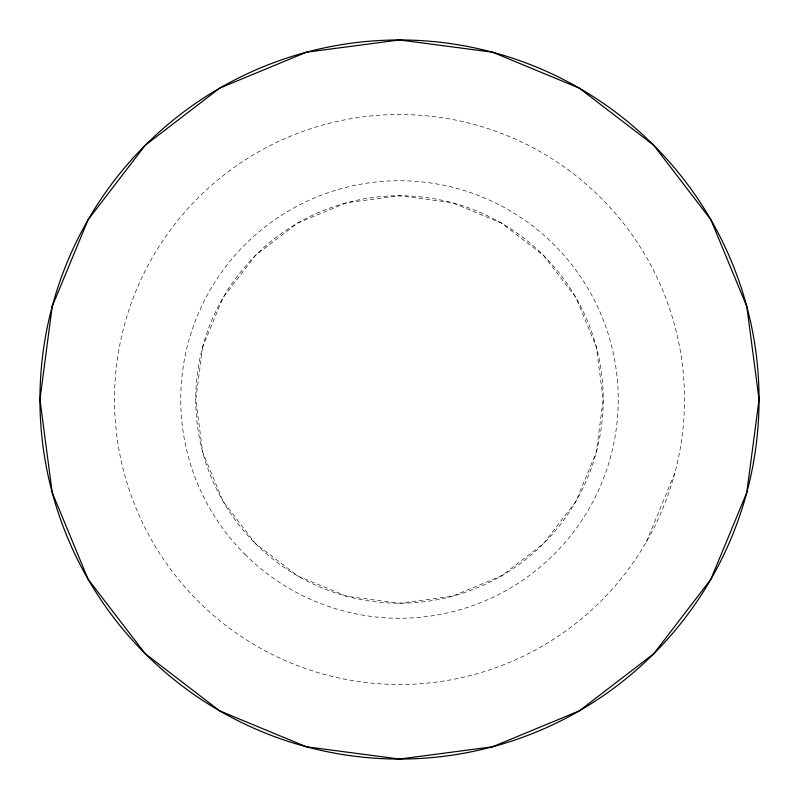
<?xml version="1.0" encoding="UTF-8"?>
<svg xmlns="http://www.w3.org/2000/svg" width="799" height="799" viewBox="0 0 799 799"><rect width="100%" height="100%" fill="white"/><g stroke="black" fill="none" stroke-linecap="round" stroke-linejoin="round"><path stroke-width="0.6" stroke-dasharray="4 3" d="M646.301 541.992L674.775 473.258A284.983 284.983 0 0 0 325.742 124.225A284.983 284.983 0 0 0 197.982 601.018A284.983 284.983 0 0 0 674.775 473.258M202.706 346.766L195.765 399.5L202.706 452.234L223.061 501.363L255.44 543.56L297.637 575.939L346.766 596.294L399.5 603.235L452.234 596.294L501.363 575.939L543.56 543.56L575.939 501.363L596.294 452.234L603.235 399.5L596.294 346.766L575.939 297.637L543.56 255.44L501.363 223.061L452.234 202.706L399.5 195.765L346.766 202.706L297.637 223.061L255.44 255.44L223.061 297.637L202.706 346.766M255.44 543.56A203.735 203.735 0 0 0 596.294 452.234A203.735 203.735 0 0 0 346.766 202.706A203.735 203.735 0 0 0 255.44 543.56M244.814 554.186A218.756 218.756 0 0 0 610.796 456.119A218.756 218.756 0 0 0 342.881 188.204A218.756 218.756 0 0 0 244.814 554.186"/><path stroke-width="1.2" d="M52.205 306.446L39.95 399.5L52.205 492.554L88.12 579.275L145.258 653.742L219.725 710.88L306.446 746.795L399.5 759.05L492.554 746.795L579.275 710.88L653.742 653.742L710.88 579.275L746.795 492.554L759.05 399.5L746.795 306.446L710.88 219.725L653.742 145.258L579.275 88.12L492.554 52.205L399.5 39.95L306.446 52.205L219.725 88.12L145.258 145.258L88.12 219.725L52.205 306.446M145.258 653.742A359.55 359.55 0 0 0 746.795 492.554A359.55 359.55 0 0 0 306.446 52.205A359.55 359.55 0 0 0 145.258 653.742"/></g></svg>
